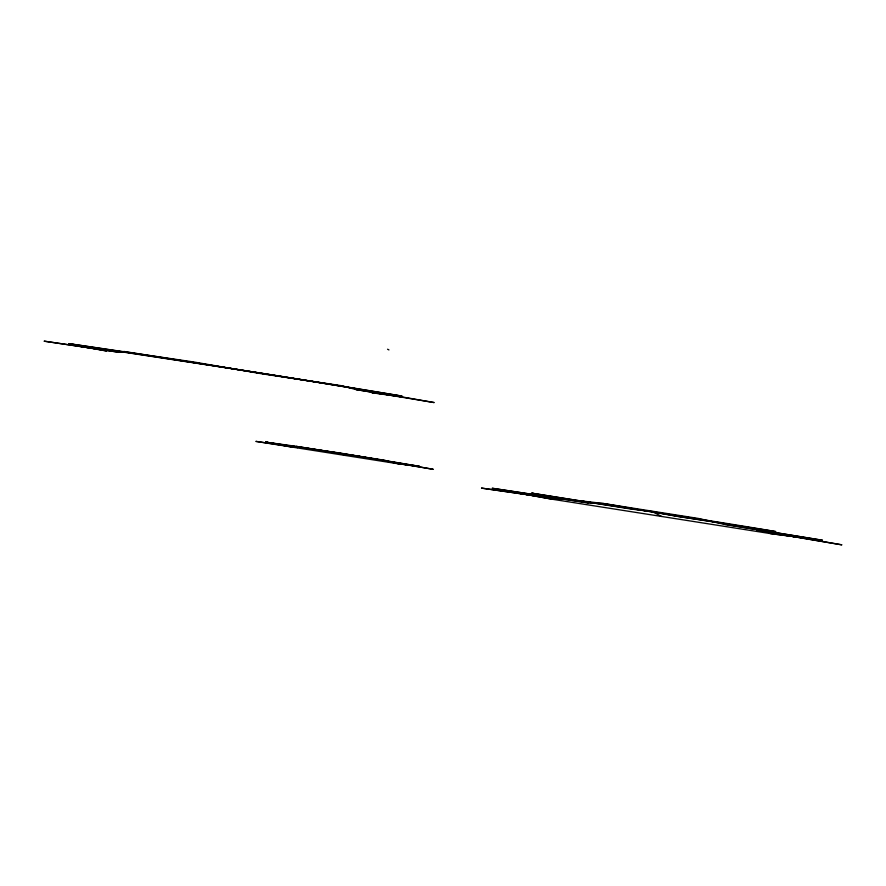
<?xml version="1.0" encoding="UTF-8"?>
<svg xmlns="http://www.w3.org/2000/svg" width="886" height="886" viewBox="0 0 886 886"><rect width="100%" height="100%" fill="white"/><g stroke="black" fill="none" stroke-linecap="round" stroke-linejoin="round"><path stroke-width="1.33" d="M770.466 533.605L822.496 540.272L723.353 524.135L723.951 523.305L677.524 516.372L652.14 511.543L631.353 509.096L531.766 493.159L537.492 494.986L560.473 499.449L481.563 488.12L560.473 499.449L531.766 493.159C613.001 506.46 694.524 517.612 775.649 531.556L775.051 532.386L756.777 530.36L841.7 544.812L756.777 530.36L775.649 531.556L677.524 516.372L603.665 503.536L582.877 501.099L588.603 502.927L603.665 503.536L698.567 518.476L723.353 524.135L822.496 540.272L770.466 533.605L552.798 499.327L492.328 488.286L588.603 502.927L492.328 488.286L552.798 499.327M397.305 463.655L419.178 466.302L397.305 463.655L255.877 441.383L297.585 447.485L296.411 446.389L265.556 442.114L297.585 447.485L290.231 445.868L340.169 453.067L419.178 466.302L296.411 446.389L385.1 460.355L388.932 461.861L433.265 469.314L360.004 456.511L265.556 442.114L291.837 447.053M387.57 349.217L388.943 349.926M652.14 511.543L661.632 516.46M341.952 453.997L344.565 455.349M356.67 388.876L356.15 389.607L341.664 385.731L261.647 373.77L193.923 362.009L68.831 343.646L73.837 345.241L106.63 351L68.831 343.646C179.98 360.392 291.051 377.48 401.901 396.086L401.38 396.817L371.854 392.753L401.901 396.086C309.38 380.891 216.86 366.184 124.261 351.498L118.558 352.196L44.3 341.188L118.558 352.196L113.552 350.59C194.632 363.083 275.812 374.955 356.67 388.876M401.38 396.817L356.15 389.607L434.173 402.565L401.38 396.817"/></g></svg>
